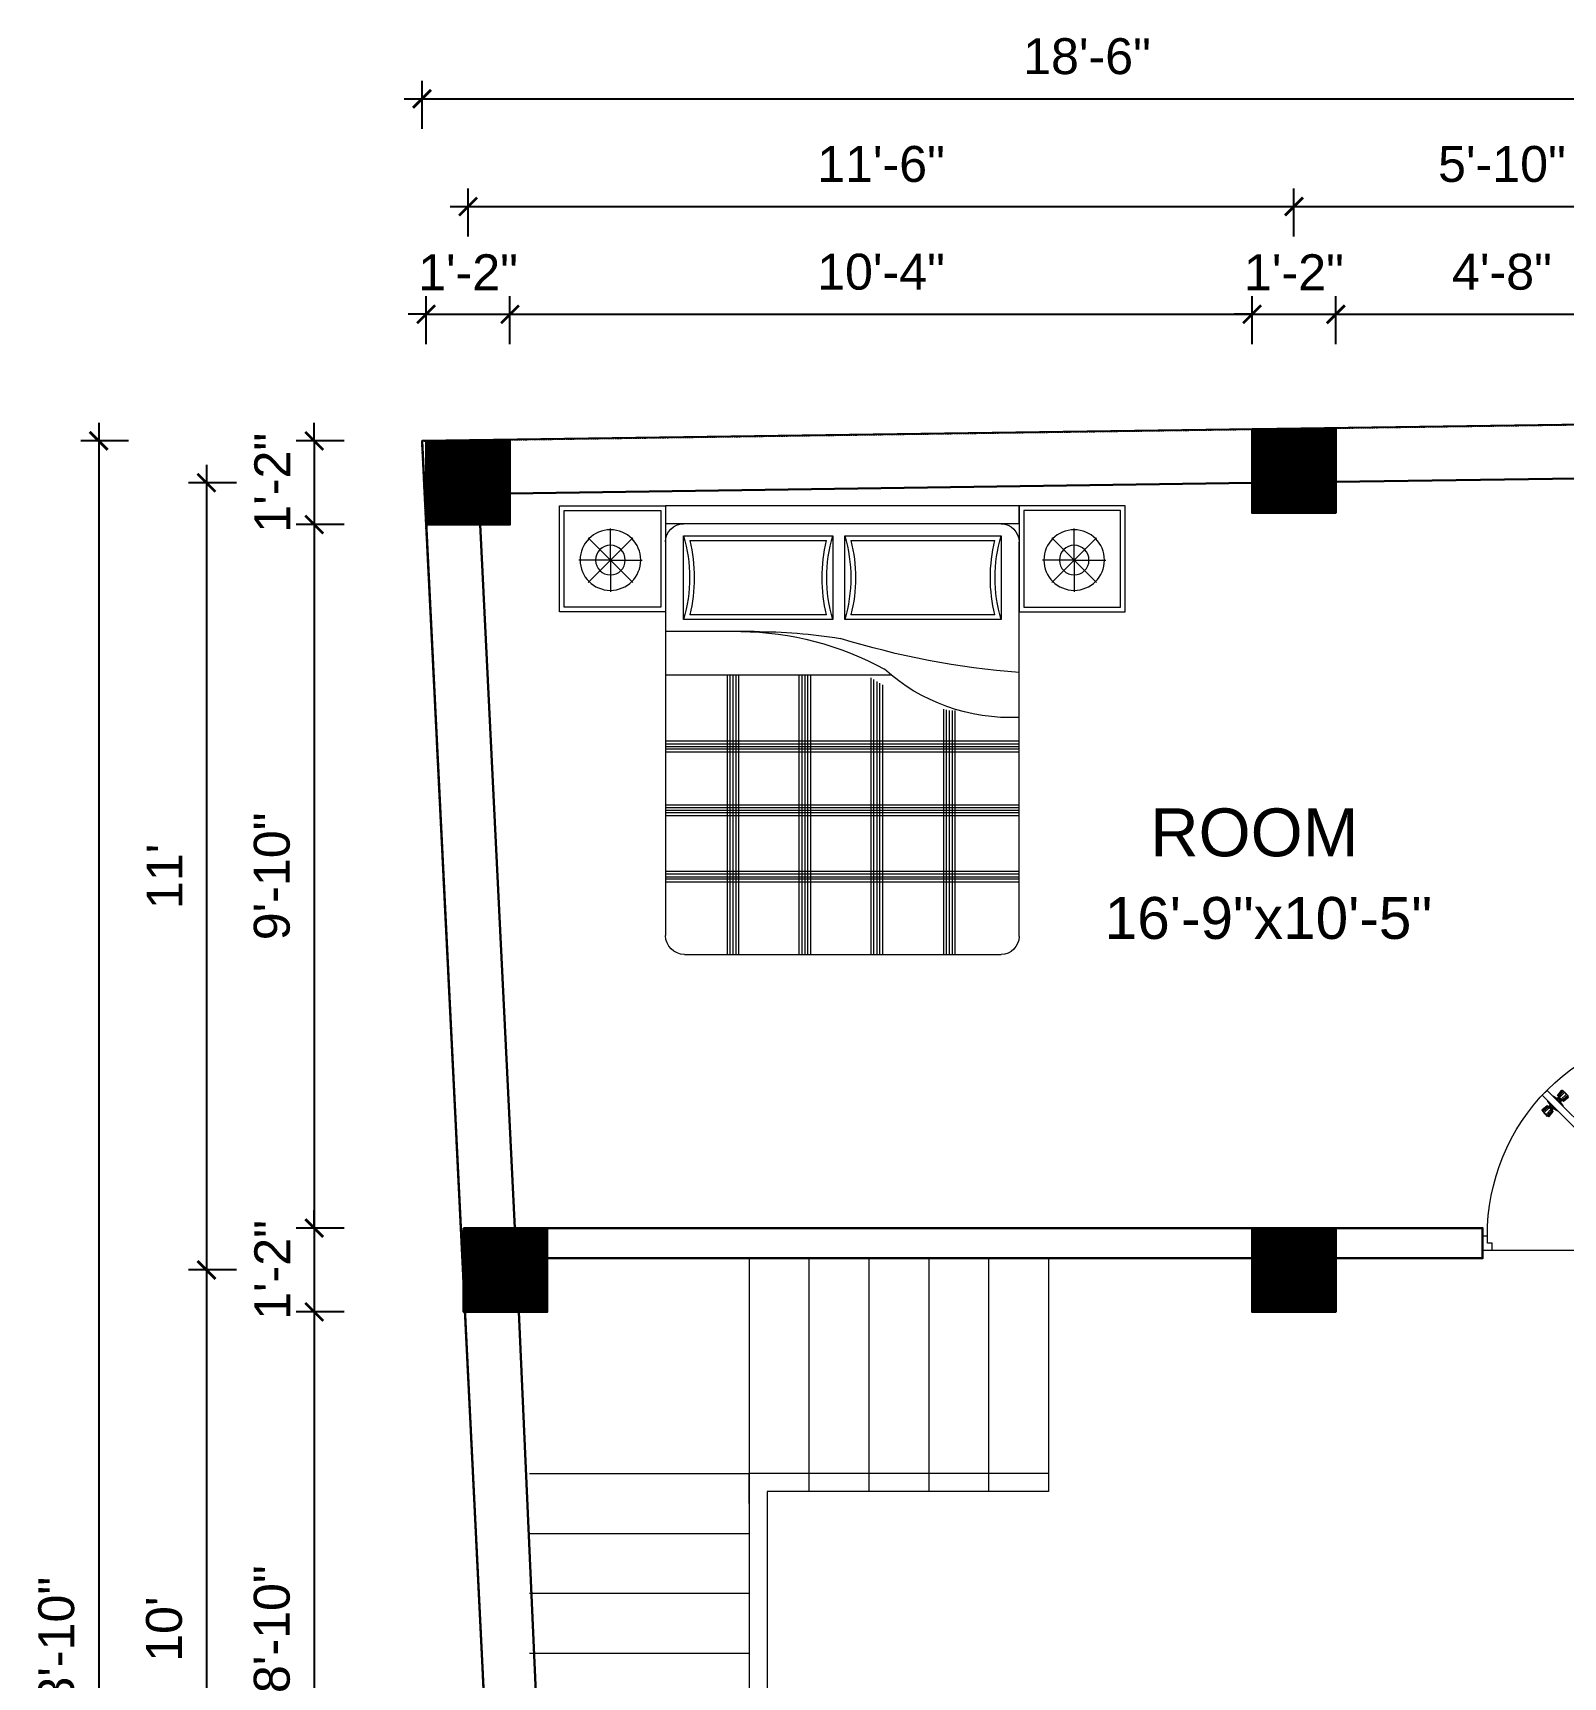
# Model space of a CAD drawing. Header units: inches. Extents: x -6683 to 26091, y -5972 to 4741.
# Drawn here: x 16400.9 to 16656.5, y -2341 to -2066.4 of the extents above; entities that cross this region are included whole.
import ezdxf

# ---------------------------------------------------------------- set-up
doc = ezdxf.new("R2010")
doc.units = ezdxf.units.IN
doc.header["$MEASUREMENT"] = 0
doc.linetypes.add('HIDDEN', pattern=[0.375, 0.25, -0.125])
for name, color, linetype, lineweight in [('A-FURN', 9, 'Continuous', 5), ('Dimension-0.13', 114, 'Continuous', 13), ('hatch-.09', 8, 'Continuous', 9), ('Label', 7, 'Continuous', 13), ('PUERTAS', 7, 'Continuous', 9), ('stair', 201, 'Continuous', 13), ('Text', 7, 'Continuous', 13), ('WALL', 12, 'Continuous', 30)]:
    doc.layers.add(name, color=color, linetype=linetype, lineweight=lineweight)
doc.layers.add('furniture', color=253, linetype='Continuous')
doc.styles.add('arial 1000', font='arial.ttf')
doc.styles.add('dim', font='arial.ttf', dxfattribs={"height": 7})
doc.styles.get("Standard").update_dxf_attribs({"font": 'arial.ttf'})
doc.dimstyles.new("1-8'", dxfattribs={"dimtxt": 6, "dimasz": 3, "dimexe": 3, "dimexo": 6, "dimgap": 4, "dimtad": 1, "dimdec": 0, "dimzin": 0, "dimdsep": 46, "dimlunit": 4, "dimtxsty": 'arial 1000', "dimblk": 'ARCHTICK', "dimcen": 8, "dimdle": 3, "dimclrt": 7, "dimazin": 0, "dimtfac": 1, "dimtdec": 0, "dimtix": 1, "dimtmove": 2, "dimatfit": 3, "dimfxl": 5, "dimfxlon": 1, "dimarcsym": 0})

# ---------------------------------------------------------------- blocks, each defined once
blk = doc.blocks.new('3ft')
at = {"layer": 'PUERTAS', "color": 2}
for p, q in [((1.01, 2.52), (25.23, 26.74)), ((26.05, 25.92), (1.77, 1.64)), ((21.99, 26.11), (21.98, 26.13)), ((26.05, 25.92), (25.23, 26.74)), ((25.42, 22.68), (25.43, 22.67)), ((0, 2.4), (0, 0)), ((0.72, 2.4), (0, 2.4)), ((1.6, 0), (0, 0)), ((0.72, 1.52), (0.72, 2.44)), ((0.8, 1.52), (0.72, 1.52)), ((0.8, 1.52), (0.8, 2.41)), ((0.8, 1.2), (0.8, 1.52)), ((1.6, 1.2), (0.8, 1.2)), ((1.57, 1.84), (0.94, 2.47)), ((1.63, 1.89), (0.97, 2.55)), ((1.63, 1.89), (1.57, 1.84)), ((1.77, 1.64), (1.57, 1.84)), ((1.6, 0), (1.6, 1.2)), ((34.4, 0), (34.4, 1.2)), ((34.4, 1.2), (35.2, 1.2)), ((34.4, 0), (36, 0)), ((35.2, 1.2), (35.2, 2.4)), ((35.2, 2.4), (36, 2.4)), ((36, 0), (36, 2.4))]:
    blk.add_line(p, q, dxfattribs=at)
at = {"layer": 'PUERTAS', "color": 8}
for p, q in [((22.57, 24.94), (21.65, 25.68)), ((22.63, 24.99), (21.69, 25.75)), ((22.74, 25.1), (21.84, 25.9)), ((22.13, 26.28), (21.98, 26.13)), ((22.88, 25.24), (22.01, 26.06)), ((22.13, 26.28), (22.27, 26.42)), ((22.29, 26.41), (22.27, 26.42)), ((23.16, 25.52), (22.34, 26.39)), ((23.3, 25.66), (22.5, 26.56)), ((23.41, 25.77), (22.65, 26.71)), ((22.69, 24.32), (23.02, 24.83)), ((23.46, 25.83), (22.72, 26.75)), ((22.95, 24.96), (22.84, 25.07)), ((22.98, 24.99), (22.86, 25.1)), ((23.03, 25.04), (22.91, 25.15)), ((22.91, 24.53), (23.1, 24.91)), ((23.11, 25.12), (22.99, 25.23)), ((23.13, 24.76), (23.18, 24.99)), ((23.28, 25.3), (23.17, 25.41)), ((23.36, 25.37), (23.25, 25.49)), ((23.31, 24.94), (23.28, 25.08)), ((23.41, 25.43), (23.3, 25.54)), ((23.46, 25.09), (23.32, 25.13)), ((23.44, 25.45), (23.33, 25.56)), ((23.64, 25.27), (23.41, 25.22)), ((23.87, 25.49), (23.49, 25.3)), ((24.08, 25.71), (23.57, 25.38)), ((25.02, 24.77), (24.68, 24.26)), ((23.63, 23.38), (24.14, 23.72)), ((23.84, 23.6), (24.22, 23.79)), ((24.07, 23.82), (24.3, 23.88)), ((24.25, 24), (24.39, 23.97)), ((24.25, 23.26), (24.99, 22.34)), ((24.27, 23.64), (24.38, 23.53)), ((24.3, 23.67), (24.41, 23.56)), ((24.3, 23.32), (25.06, 22.38)), ((24.35, 23.72), (24.46, 23.61)), ((24.4, 24.15), (24.43, 24.01)), ((24.41, 23.43), (25.2, 22.53)), ((24.43, 23.8), (24.54, 23.69)), ((24.58, 24.33), (24.52, 24.1)), ((24.55, 23.57), (25.37, 22.7)), ((24.6, 23.97), (24.72, 23.86)), ((24.8, 24.56), (24.61, 24.18)), ((24.68, 24.05), (24.79, 23.94)), ((24.73, 24.1), (24.85, 23.99)), ((24.76, 24.13), (24.87, 24.02)), ((24.83, 23.85), (25.7, 23.03)), ((24.97, 23.99), (25.87, 23.2)), ((25.08, 24.1), (26.02, 23.34)), ((25.14, 24.15), (26.06, 23.41)), ((25.58, 22.82), (25.43, 22.67)), ((25.58, 22.82), (25.73, 22.97)), ((25.72, 22.98), (25.73, 22.97)), ((0, 0), (36, 0))]:
    blk.add_line(p, q, dxfattribs=at)
at = {"layer": 'PUERTAS', "color": 1}
for p, q in [((21.67, 25.73), (22.17, 26.23)), ((22.49, 24.95), (21.67, 25.61)), ((21.7, 25.82), (22.14, 26.26)), ((21.73, 25.79), (21.7, 25.82)), ((22.58, 26.7), (22.14, 26.26)), ((22.67, 26.73), (22.17, 26.23)), ((22.61, 26.67), (22.58, 26.7)), ((22.6, 24.96), (23.02, 25.38)), ((22.7, 25.07), (22.71, 25.06)), ((23.45, 25.91), (22.79, 26.73)), ((22.82, 25.06), (23.08, 25.32)), ((22.94, 24.95), (22.83, 25.07)), ((22.92, 24.72), (22.92, 24.72)), ((22.93, 24.94), (23.19, 25.21)), ((22.93, 24.84), (22.93, 24.83)), ((23.44, 25.81), (23.02, 25.38)), ((23.34, 25.58), (23.08, 25.32)), ((23.46, 25.47), (23.19, 25.21)), ((23.33, 25.7), (23.34, 25.69)), ((23.45, 25.46), (23.33, 25.57)), ((23.57, 25.47), (23.57, 25.47)), ((24.15, 25.79), (23.68, 25.48)), ((23.68, 25.48), (23.68, 25.48)), ((24.27, 25.78), (24.26, 25.79)), ((25.1, 24.84), (24.79, 24.38)), ((25.09, 24.96), (25.1, 24.95)), ((22.61, 24.25), (22.92, 24.72)), ((22.62, 24.13), (22.61, 24.14)), ((23.44, 23.31), (23.45, 23.3)), ((23.56, 23.3), (24.03, 23.61)), ((24.03, 23.61), (24.03, 23.62)), ((24.14, 23.62), (24.14, 23.62)), ((24.25, 23.62), (24.51, 23.89)), ((24.26, 23.29), (24.69, 23.71)), ((24.26, 23.63), (24.37, 23.52)), ((24.26, 23.18), (24.92, 22.37)), ((24.37, 23.52), (24.63, 23.77)), ((24.37, 23.4), (24.37, 23.4)), ((24.78, 24.15), (24.51, 23.89)), ((24.89, 24.03), (24.63, 23.77)), ((25.11, 24.14), (24.69, 23.71)), ((24.77, 24.14), (24.88, 24.03)), ((24.79, 24.38), (24.78, 24.37)), ((24.78, 24.26), (24.78, 24.26)), ((25, 24.03), (25, 24.03)), ((25.04, 22.36), (25.54, 22.86)), ((25.1, 22.42), (25.13, 22.39)), ((25.13, 22.39), (25.57, 22.83)), ((25.22, 24.14), (26.03, 23.48)), ((26.04, 23.37), (25.54, 22.86)), ((26.01, 23.27), (25.57, 22.83)), ((25.98, 23.3), (26.01, 23.27))]:
    blk.add_line(p, q, dxfattribs=at)
at = {"layer": 'PUERTAS', "color": 2}
for radius in [0.155, 0.0752]:
    blk.add_circle((0.82, 2.56), radius, dxfattribs=at)
at = {"layer": 'PUERTAS', "color": 8}
blk.add_arc((0.82, 2.56), 34.38, 359.7285, 90.0333, dxfattribs=at)
at = {"layer": 'PUERTAS', "color": 1}
for centre, start, end in [((22.54, 25.01), 231.0764, 315), ((22.73, 26.68), 38.9236, 135), ((22.77, 25.12), 225, 315), ((22.99, 24.89), 135, 219.7428), ((22.87, 24.78), 315, 39.7428), ((23.28, 25.63), 315, 45), ((23.39, 25.86), 315, 38.9236), ((23.51, 25.41), 50.2572, 135), ((23.62, 25.53), 230.2572, 315), ((24.2, 25.73), 45, 135), ((25.04, 24.89), 315, 45), ((22.67, 24.2), 135, 225), ((23.51, 23.36), 225, 315), ((24.09, 23.56), 50.2572, 135), ((24.2, 23.68), 230.2572, 315), ((24.32, 23.23), 135, 218.9236), ((24.42, 23.46), 135, 225), ((24.84, 24.31), 135, 219.7428), ((24.72, 24.21), 315, 39.7428), ((24.94, 23.98), 45, 135), ((24.98, 22.42), 218.9236, 315), ((25.17, 24.08), 51.0764, 135), ((25.98, 23.42), 315, 51.0764)]:
    blk.add_arc(centre, 0.08, start, end, dxfattribs=at)
blk = doc.blocks.new('*U43')
at = {"color": 3}
blk.add_blockref('3ft', (0, 0), dxfattribs=at)
blk = doc.blocks.new('A$C3AED30AC')
at = {"layer": 'A-FURN', "color": 147, "linetype": 'ByBlock'}
for p, q in [((0, 1532.2), (0, 1982.2)), ((0, 1982.2), (450, 1982.2)), ((450, 1982.2), (1949.6, 1982.2)), ((450, 1982.2), (450, 1532.2)), ((450, 1906), (450, 1982.2)), ((1949.6, 1982.2), (1949.6, 1532.2)), ((2399.6, 1982.2), (1949.6, 1982.2)), ((2399.6, 1532.2), (2399.6, 1982.2)), ((450, 1906), (1949.6, 1906)), ((450, 155.2), (450, 1829.8)), ((1949.6, 1829.8), (1949.6, 159)), ((450, 1532.2), (0, 1532.2)), ((1949.6, 1532.2), (2399.6, 1532.2)), ((1869.6, 79), (526.2, 79))]:
    blk.add_line(p, q, dxfattribs=at)
at = {"layer": 'A-FURN', "color": 8}
for p, q in [((20, 1552.2), (20, 1962.2)), ((20, 1962.2), (430, 1962.2)), ((430, 1962.2), (430, 1552.2)), ((1969.6, 1962.2), (1969.6, 1552.2)), ((2379.6, 1962.2), (1969.6, 1962.2)), ((2379.6, 1552.2), (2379.6, 1962.2)), ((430, 1552.2), (20, 1552.2)), ((1969.6, 1552.2), (2379.6, 1552.2))]:
    blk.add_line(p, q, dxfattribs=at)
at = {"layer": 'A-FURN', "color": 5, "linetype": 'ByBlock'}
for p, q in [((216, 1752.2), (216, 1886.6)), ((2183.6, 1752.2), (2183.6, 1886.6)), ((216, 1752.2), (121, 1847.2)), ((216, 1752.2), (311.1, 1847.2)), ((526.2, 1855.2), (526.2, 1499.6)), ((1189.3, 1855.2), (526.2, 1855.2)), ((1189.3, 1499.6), (1189.3, 1855.2)), ((1873.4, 1855.2), (1240.1, 1855.2)), ((1240.1, 1855.2), (1240.1, 1499.6)), ((1873.4, 1499.6), (1873.4, 1855.2)), ((2183.6, 1752.2), (2088.5, 1847.2)), ((2183.6, 1752.2), (2278.6, 1847.2)), ((216, 1752.2), (81.7, 1752.2)), ((216, 1752.2), (121, 1657.2)), ((216, 1752.2), (216, 1752.2)), ((216, 1752.2), (216, 1752.2)), ((216, 1752.2), (216, 1752.2)), ((216, 1752.2), (350.4, 1752.2)), ((216, 1752.2), (216, 1617.8)), ((216, 1752.2), (311.1, 1657.2)), ((2183.6, 1752.2), (2049.2, 1752.2)), ((2183.6, 1752.2), (2088.5, 1657.2)), ((2183.6, 1752.2), (2317.9, 1752.2)), ((2183.6, 1752.2), (2183.6, 1752.2)), ((2183.6, 1752.2), (2183.6, 1752.2)), ((2183.6, 1752.2), (2183.6, 1752.2)), ((2183.6, 1752.2), (2278.6, 1657.2)), ((2183.6, 1752.2), (2183.6, 1617.8)), ((526.2, 1499.6), (1189.3, 1499.6)), ((1240.1, 1499.6), (1873.4, 1499.6)), ((1573.7, 1448.8), (1949.6, 1448.8)), ((996, 1263.6), (1949.6, 1263.6))]:
    blk.add_line(p, q, dxfattribs=at)
at = {"layer": 'A-FURN', "color": 9}
for p, q in [((1163.2, 1835.2), (552.3, 1835.2)), ((1847.3, 1835.2), (1266.2, 1835.2)), ((552.3, 1519.6), (1163.2, 1519.6)), ((1266.2, 1519.6), (1847.3, 1519.6))]:
    blk.add_line(p, q, dxfattribs=at)
at = {"layer": 'A-FURN', "color": 8, "linetype": 'Continuous'}
for p, q in [((1335, 1263.6), (1335, 79)), ((1347, 1263.6), (1347, 79)), ((1359, 1263.6), (1359, 79)), ((1372.1, 1263.6), (1372.1, 79)), ((1384.1, 1263.6), (1384.1, 79)), ((1639.9, 1263.6), (1639.9, 79)), ((1651.9, 1263.6), (1651.9, 79)), ((1663.9, 1263.6), (1663.9, 79)), ((1676.9, 1263.6), (1676.9, 79)), ((1688.9, 1263.6), (1688.9, 79)), ((1029.9, 1223.1), (1029.9, 79)), ((1041.9, 1230), (1041.9, 79)), ((1053.9, 1237.2), (1053.9, 79)), ((1067, 1245.2), (1067, 79)), ((1079, 1252.8), (1079, 79)), ((759.1, 1117.1), (759.1, 79)), ((771.1, 1120.2), (771.1, 79)), ((722, 1114.6), (722, 79)), ((734, 1114.6), (734, 79)), ((746, 1114.6), (746, 79)), ((450, 983.2), (1949.6, 983.2)), ((450, 971.2), (1949.6, 971.2)), ((450, 959.2), (1949.6, 959.2)), ((450, 949.8), (1949.6, 949.8)), ((450, 937.8), (1949.6, 937.8)), ((450, 713), (1949.6, 713)), ((450, 701), (1949.6, 701)), ((450, 689), (1949.6, 689)), ((450, 679.6), (1949.6, 679.6)), ((450, 667.6), (1949.6, 667.6)), ((450, 431.1), (1949.6, 431.1)), ((450, 419.1), (1949.6, 419.1)), ((450, 407.1), (1949.6, 407.1)), ((450, 397.7), (1949.6, 397.7)), ((450, 385.7), (1949.6, 385.7))]:
    blk.add_line(p, q, dxfattribs=at)
at = {"layer": 'A-FURN', "color": 5, "linetype": 'ByBlock'}
for centre, radius in [((216, 1752.2), 128.5), ((216, 1752.2), 62.8), ((2183.6, 1752.2), 128.5), ((2183.6, 1752.2), 62.8)]:
    blk.add_circle(centre, radius, dxfattribs=at)
at = {"layer": 'A-FURN', "color": 147, "linetype": 'ByBlock'}
for centre, radius, start, end in [((526.2, 1829.8), 76.2, 90, 180), ((1873.4, 1829.8), 76.2, 0, 90), ((526.2, 155.2), 76.2, 180, 270), ((1869.6, 159), 80, 270, 0)]:
    blk.add_arc(centre, radius, start, end, dxfattribs=at)
at = {"layer": 'A-FURN', "color": 5, "linetype": 'ByBlock'}
for centre, radius, start, end in [((-83.4, 1677.4), 635, 343.7398, 16.2602), ((1798.9, 1677.4), 635, 163.73979, 196.26021), ((630.5, 1677.4), 635, 343.7398, 16.2602), ((2483, 1677.4), 635, 163.73979, 196.26021), ((193.9, 4688.5), 3422.4, 274.28895, 287.24996), ((1638.5, 177.4), 1271.4, 90.35642, 119.03891), ((1572.9, -870.3), 2319.1, 89.98014, 99.03119), ((485.1, 1886.5), 802.9, 267.49694, 311.91323)]:
    blk.add_arc(centre, radius, start, end, dxfattribs=at)
at = {"layer": 'A-FURN', "color": 9}
for centre, start, end in [((-83.4, 1677.4), 346.05939, 13.94061), ((1798.9, 1677.4), 166.05939, 193.94061), ((630.5, 1677.4), 346.05939, 13.94061), ((2483, 1677.4), 166.05939, 193.94061)]:
    blk.add_arc(centre, 655, start, end, dxfattribs=at)
blk = doc.blocks.new('_ArchTick')
at = {"color": 0, "const_width": 0.15}
blk.add_lwpolyline([(-0.5, -0.5), (0.5, 0.5)], dxfattribs=at)
blk = doc.blocks.new('*D89')
at = {"layer": 'Defpoints', "color": 0, "transparency": 16777216}
for p in [(16480.61, -2113.36), (16466.61, -2134.5), (16480.61, -2134.5)]:
    blk.add_point(p, dxfattribs=at)
at = {"layer": 'Dimension-0.13', "color": 0, "lineweight": -2, "transparency": 16777216}
for p, q in [((16466.61, -2118.36), (16466.61, -2110.36)), ((16480.61, -2118.36), (16480.61, -2110.36)), ((16466.61, -2113.36), (16463.61, -2113.36)), ((16466.61, -2113.36), (16480.61, -2113.36)), ((16480.61, -2113.36), (16483.61, -2113.36))]:
    blk.add_line(p, q, dxfattribs=at)
at = {"layer": 'Dimension-0.13', "color": 0, "lineweight": -2, "transparency": 16777216, "xscale": 3, "yscale": 3, "zscale": 3}
blk.add_blockref('_ArchTick', (16466.61, -2113.36), dxfattribs=at)
at = {"layer": 'Dimension-0.13', "color": 0, "lineweight": -2, "transparency": 16777216, "xscale": 3, "yscale": 3, "zscale": 3, "rotation": 180}
blk.add_blockref('_ArchTick', (16480.61, -2113.36), dxfattribs=at)
at = {"layer": 'Dimension-0.13', "color": 7, "transparency": 16777216, "insert": (16473.61, -2106.34), "char_height": 6, "attachment_point": 5, "style": 'arial 1000'}
blk.add_mtext('1\'-2"', dxfattribs=at)
blk = doc.blocks.new('*D90')
at = {"layer": 'Defpoints', "color": 0, "transparency": 16777216}
for p in [(16611.56, -2095.36), (16611.56, -2132.54), (16473.61, -2134.5)]:
    blk.add_point(p, dxfattribs=at)
at = {"layer": 'Dimension-0.13', "color": 0, "lineweight": -2, "transparency": 16777216}
for p, q in [((16473.61, -2100.36), (16473.61, -2092.36)), ((16611.56, -2100.36), (16611.56, -2092.36)), ((16470.61, -2095.36), (16614.56, -2095.36))]:
    blk.add_line(p, q, dxfattribs=at)
at = {"layer": 'Dimension-0.13', "color": 0, "lineweight": -2, "transparency": 16777216, "xscale": 3, "yscale": 3, "zscale": 3, "rotation": 180}
blk.add_blockref('_ArchTick', (16473.61, -2095.36), dxfattribs=at)
at = {"layer": 'Dimension-0.13', "color": 0, "lineweight": -2, "transparency": 16777216, "xscale": 3, "yscale": 3, "zscale": 3}
blk.add_blockref('_ArchTick', (16611.56, -2095.36), dxfattribs=at)
at = {"layer": 'Dimension-0.13', "color": 7, "transparency": 16777216, "insert": (16542.59, -2088.29), "char_height": 6, "attachment_point": 5, "style": 'arial 1000'}
blk.add_mtext('11\'-6"', dxfattribs=at)
blk = doc.blocks.new('*D91')
at = {"layer": 'Defpoints', "color": 0, "transparency": 16777216}
for p in [(16688.07, -2077.36), (16688.07, -2131.36), (16465.92, -2134.5)]:
    blk.add_point(p, dxfattribs=at)
at = {"layer": 'Dimension-0.13', "color": 0, "lineweight": -2, "transparency": 16777216}
for p, q in [((16465.92, -2082.36), (16465.92, -2074.36)), ((16688.07, -2082.36), (16688.07, -2074.36)), ((16462.92, -2077.36), (16691.07, -2077.36))]:
    blk.add_line(p, q, dxfattribs=at)
at = {"layer": 'Dimension-0.13', "color": 0, "lineweight": -2, "transparency": 16777216, "xscale": 3, "yscale": 3, "zscale": 3, "rotation": 180}
blk.add_blockref('_ArchTick', (16465.92, -2077.36), dxfattribs=at)
at = {"layer": 'Dimension-0.13', "color": 0, "lineweight": -2, "transparency": 16777216, "xscale": 3, "yscale": 3, "zscale": 3}
blk.add_blockref('_ArchTick', (16688.07, -2077.36), dxfattribs=at)
at = {"layer": 'Dimension-0.13', "color": 7, "transparency": 16777216, "insert": (16577, -2070.29), "char_height": 6, "attachment_point": 5, "style": 'arial 1000'}
blk.add_mtext('18\'-6"', dxfattribs=at)
blk = doc.blocks.new('*D92')
at = {"layer": 'Defpoints', "color": 0, "transparency": 16777216}
for p in [(16465.92, -2134.5), (16447.92, -2148.5), (16466.61, -2148.5)]:
    blk.add_point(p, dxfattribs=at)
at = {"layer": 'Dimension-0.13', "color": 0, "lineweight": -2, "transparency": 16777216}
for p, q in [((16447.92, -2134.5), (16447.92, -2131.5)), ((16452.92, -2134.5), (16444.92, -2134.5)), ((16447.92, -2134.5), (16447.92, -2148.5)), ((16452.92, -2148.5), (16444.92, -2148.5)), ((16447.92, -2148.5), (16447.92, -2151.5))]:
    blk.add_line(p, q, dxfattribs=at)
at = {"layer": 'Dimension-0.13', "color": 0, "lineweight": -2, "transparency": 16777216, "xscale": 3, "yscale": 3, "zscale": 3}
for p, rotation in [((16447.92, -2134.5), 270), ((16447.92, -2148.5), 90)]:
    blk.add_blockref('_ArchTick', p, dxfattribs=dict(at, rotation=rotation))
at = {"layer": 'Dimension-0.13', "color": 7, "transparency": 16777216, "insert": (16440.91, -2141.5), "char_height": 6, "attachment_point": 5, "rotation": 90, "style": 'arial 1000'}
blk.add_mtext('1\'-2"', dxfattribs=at)
blk = doc.blocks.new('*D93')
at = {"layer": 'Defpoints', "color": 0, "transparency": 16777216}
for p in [(16466.61, -2141.5), (16429.92, -2273), (16472.85, -2273)]:
    blk.add_point(p, dxfattribs=at)
at = {"layer": 'Dimension-0.13', "color": 0, "lineweight": -2, "transparency": 16777216}
for p, q in [((16429.92, -2138.5), (16429.92, -2276)), ((16434.92, -2141.5), (16426.92, -2141.5)), ((16434.92, -2273), (16426.92, -2273))]:
    blk.add_line(p, q, dxfattribs=at)
at = {"layer": 'Dimension-0.13', "color": 0, "lineweight": -2, "transparency": 16777216, "xscale": 3, "yscale": 3, "zscale": 3}
for p, rotation in [((16429.92, -2141.5), 90), ((16429.92, -2273), 270)]:
    blk.add_blockref('_ArchTick', p, dxfattribs=dict(at, rotation=rotation))
at = {"layer": 'Dimension-0.13', "color": 7, "transparency": 16777216, "insert": (16422.91, -2207.25), "char_height": 6, "attachment_point": 5, "rotation": 90, "style": 'arial 1000'}
blk.add_mtext("11'", dxfattribs=at)
blk = doc.blocks.new('*D94')
at = {"layer": 'Defpoints', "color": 0, "transparency": 16777216}
for p in [(16466.61, -2134.5), (16411.92, -2540), (16485.9, -2540)]:
    blk.add_point(p, dxfattribs=at)
at = {"layer": 'Dimension-0.13', "color": 0, "lineweight": -2, "transparency": 16777216}
for p, q in [((16411.92, -2131.5), (16411.92, -2543)), ((16416.92, -2134.5), (16408.92, -2134.5)), ((16416.92, -2540), (16408.92, -2540))]:
    blk.add_line(p, q, dxfattribs=at)
at = {"layer": 'Dimension-0.13', "color": 0, "lineweight": -2, "transparency": 16777216, "xscale": 3, "yscale": 3, "zscale": 3}
for p, rotation in [((16411.92, -2134.5), 90), ((16411.92, -2540), 270)]:
    blk.add_blockref('_ArchTick', p, dxfattribs=dict(at, rotation=rotation))
at = {"layer": 'Dimension-0.13', "color": 7, "transparency": 16777216, "insert": (16404.86, -2337.25), "char_height": 6, "attachment_point": 5, "rotation": 90, "style": 'arial 1000'}
blk.add_mtext('33\'-10"', dxfattribs=at)
blk = doc.blocks.new('*D111')
at = {"layer": 'Defpoints', "color": 0, "transparency": 16777216}
for p in [(16604.56, -2113.36), (16604.56, -2132.54), (16480.61, -2134.5)]:
    blk.add_point(p, dxfattribs=at)
at = {"layer": 'Dimension-0.13', "color": 0, "lineweight": -2, "transparency": 16777216}
for p, q in [((16480.61, -2118.36), (16480.61, -2110.36)), ((16604.56, -2118.36), (16604.56, -2110.36)), ((16477.61, -2113.36), (16607.56, -2113.36))]:
    blk.add_line(p, q, dxfattribs=at)
at = {"layer": 'Dimension-0.13', "color": 0, "lineweight": -2, "transparency": 16777216, "xscale": 3, "yscale": 3, "zscale": 3, "rotation": 180}
blk.add_blockref('_ArchTick', (16480.61, -2113.36), dxfattribs=at)
at = {"layer": 'Dimension-0.13', "color": 0, "lineweight": -2, "transparency": 16777216, "xscale": 3, "yscale": 3, "zscale": 3}
blk.add_blockref('_ArchTick', (16604.56, -2113.36), dxfattribs=at)
at = {"layer": 'Dimension-0.13', "color": 7, "transparency": 16777216, "insert": (16542.59, -2106.29), "char_height": 6, "attachment_point": 5, "style": 'arial 1000'}
blk.add_mtext('10\'-4"', dxfattribs=at)
blk = doc.blocks.new('*D112')
at = {"layer": 'Defpoints', "color": 0, "transparency": 16777216}
for p in [(16618.56, -2113.36), (16604.56, -2132.54), (16618.56, -2132.54)]:
    blk.add_point(p, dxfattribs=at)
at = {"layer": 'Dimension-0.13', "color": 0, "lineweight": -2, "transparency": 16777216}
for p, q in [((16604.56, -2118.36), (16604.56, -2110.36)), ((16618.56, -2118.36), (16618.56, -2110.36)), ((16604.56, -2113.36), (16601.56, -2113.36)), ((16604.56, -2113.36), (16618.56, -2113.36)), ((16618.56, -2113.36), (16621.56, -2113.36))]:
    blk.add_line(p, q, dxfattribs=at)
at = {"layer": 'Dimension-0.13', "color": 0, "lineweight": -2, "transparency": 16777216, "xscale": 3, "yscale": 3, "zscale": 3}
blk.add_blockref('_ArchTick', (16604.56, -2113.36), dxfattribs=at)
at = {"layer": 'Dimension-0.13', "color": 0, "lineweight": -2, "transparency": 16777216, "xscale": 3, "yscale": 3, "zscale": 3, "rotation": 180}
blk.add_blockref('_ArchTick', (16618.56, -2113.36), dxfattribs=at)
at = {"layer": 'Dimension-0.13', "color": 7, "transparency": 16777216, "insert": (16611.56, -2106.34), "char_height": 6, "attachment_point": 5, "style": 'arial 1000'}
blk.add_mtext('1\'-2"', dxfattribs=at)
blk = doc.blocks.new('*D113')
at = {"layer": 'Defpoints', "color": 0, "transparency": 16777216}
for p in [(16674.07, -2113.36), (16618.56, -2132.54), (16674.07, -2131.36)]:
    blk.add_point(p, dxfattribs=at)
at = {"layer": 'Dimension-0.13', "color": 0, "lineweight": -2, "transparency": 16777216}
for p, q in [((16618.56, -2118.36), (16618.56, -2110.36)), ((16674.07, -2118.36), (16674.07, -2110.36)), ((16615.56, -2113.36), (16677.07, -2113.36))]:
    blk.add_line(p, q, dxfattribs=at)
at = {"layer": 'Dimension-0.13', "color": 0, "lineweight": -2, "transparency": 16777216, "xscale": 3, "yscale": 3, "zscale": 3, "rotation": 180}
blk.add_blockref('_ArchTick', (16618.56, -2113.36), dxfattribs=at)
at = {"layer": 'Dimension-0.13', "color": 0, "lineweight": -2, "transparency": 16777216, "xscale": 3, "yscale": 3, "zscale": 3}
blk.add_blockref('_ArchTick', (16674.07, -2113.36), dxfattribs=at)
at = {"layer": 'Dimension-0.13', "color": 7, "transparency": 16777216, "insert": (16646.31, -2106.29), "char_height": 6, "attachment_point": 5, "style": 'arial 1000'}
blk.add_mtext('4\'-8"', dxfattribs=at)
blk = doc.blocks.new('*D115')
at = {"layer": 'Defpoints', "color": 0, "transparency": 16777216}
for p in [(16681.07, -2095.36), (16611.56, -2132.54), (16681.07, -2131.36)]:
    blk.add_point(p, dxfattribs=at)
at = {"layer": 'Dimension-0.13', "color": 0, "lineweight": -2, "transparency": 16777216}
for p, q in [((16611.56, -2100.36), (16611.56, -2092.36)), ((16681.07, -2100.36), (16681.07, -2092.36)), ((16608.56, -2095.36), (16684.07, -2095.36))]:
    blk.add_line(p, q, dxfattribs=at)
at = {"layer": 'Dimension-0.13', "color": 0, "lineweight": -2, "transparency": 16777216, "xscale": 3, "yscale": 3, "zscale": 3, "rotation": 180}
blk.add_blockref('_ArchTick', (16611.56, -2095.36), dxfattribs=at)
at = {"layer": 'Dimension-0.13', "color": 0, "lineweight": -2, "transparency": 16777216, "xscale": 3, "yscale": 3, "zscale": 3}
blk.add_blockref('_ArchTick', (16681.07, -2095.36), dxfattribs=at)
at = {"layer": 'Dimension-0.13', "color": 7, "transparency": 16777216, "insert": (16646.31, -2088.29), "char_height": 6, "attachment_point": 5, "style": 'arial 1000'}
blk.add_mtext('5\'-10"', dxfattribs=at)
blk = doc.blocks.new('*D116')
at = {"layer": 'Defpoints', "color": 0, "transparency": 16777216}
for p in [(16466.61, -2148.5), (16447.92, -2266), (16472.85, -2266)]:
    blk.add_point(p, dxfattribs=at)
at = {"layer": 'Dimension-0.13', "color": 0, "lineweight": -2, "transparency": 16777216}
for p, q in [((16447.92, -2145.5), (16447.92, -2269)), ((16452.92, -2148.5), (16444.92, -2148.5)), ((16452.92, -2266), (16444.92, -2266))]:
    blk.add_line(p, q, dxfattribs=at)
at = {"layer": 'Dimension-0.13', "color": 0, "lineweight": -2, "transparency": 16777216, "xscale": 3, "yscale": 3, "zscale": 3}
for p, rotation in [((16447.92, -2148.5), 90), ((16447.92, -2266), 270)]:
    blk.add_blockref('_ArchTick', p, dxfattribs=dict(at, rotation=rotation))
at = {"layer": 'Dimension-0.13', "color": 7, "transparency": 16777216, "insert": (16440.86, -2207.25), "char_height": 6, "attachment_point": 5, "rotation": 90, "style": 'arial 1000'}
blk.add_mtext('9\'-10"', dxfattribs=at)
blk = doc.blocks.new('*D117')
at = {"layer": 'Defpoints', "color": 0, "transparency": 16777216}
for p in [(16472.85, -2266), (16447.92, -2280), (16473.09, -2280)]:
    blk.add_point(p, dxfattribs=at)
at = {"layer": 'Dimension-0.13', "color": 0, "lineweight": -2, "transparency": 16777216}
for p, q in [((16447.92, -2266), (16447.92, -2263)), ((16452.92, -2266), (16444.92, -2266)), ((16447.92, -2266), (16447.92, -2280)), ((16452.92, -2280), (16444.92, -2280)), ((16447.92, -2280), (16447.92, -2283))]:
    blk.add_line(p, q, dxfattribs=at)
at = {"layer": 'Dimension-0.13', "color": 0, "lineweight": -2, "transparency": 16777216, "xscale": 3, "yscale": 3, "zscale": 3}
for p, rotation in [((16447.92, -2266), 270), ((16447.92, -2280), 90)]:
    blk.add_blockref('_ArchTick', p, dxfattribs=dict(at, rotation=rotation))
at = {"layer": 'Dimension-0.13', "color": 7, "transparency": 16777216, "insert": (16440.91, -2273), "char_height": 6, "attachment_point": 5, "rotation": 90, "style": 'arial 1000'}
blk.add_mtext('1\'-2"', dxfattribs=at)
blk = doc.blocks.new('*D118')
at = {"layer": 'Defpoints', "color": 0, "transparency": 16777216}
for p in [(16473.09, -2280), (16447.92, -2386), (16479, -2386)]:
    blk.add_point(p, dxfattribs=at)
at = {"layer": 'Dimension-0.13', "color": 0, "lineweight": -2, "transparency": 16777216}
for p, q in [((16447.92, -2277), (16447.92, -2389)), ((16452.92, -2280), (16444.92, -2280)), ((16452.92, -2386), (16444.92, -2386))]:
    blk.add_line(p, q, dxfattribs=at)
at = {"layer": 'Dimension-0.13', "color": 0, "lineweight": -2, "transparency": 16777216, "xscale": 3, "yscale": 3, "zscale": 3}
for p, rotation in [((16447.92, -2280), 90), ((16447.92, -2386), 270)]:
    blk.add_blockref('_ArchTick', p, dxfattribs=dict(at, rotation=rotation))
at = {"layer": 'Dimension-0.13', "color": 7, "transparency": 16777216, "insert": (16440.86, -2333), "char_height": 6, "attachment_point": 5, "rotation": 90, "style": 'arial 1000'}
blk.add_mtext('8\'-10"', dxfattribs=at)
blk = doc.blocks.new('*D125')
at = {"layer": 'Defpoints', "color": 0, "transparency": 16777216}
for p in [(16472.85, -2273), (16429.92, -2393), (16479, -2393)]:
    blk.add_point(p, dxfattribs=at)
at = {"layer": 'Dimension-0.13', "color": 0, "lineweight": -2, "transparency": 16777216}
for p, q in [((16429.92, -2270), (16429.92, -2396)), ((16434.92, -2273), (16426.92, -2273)), ((16434.92, -2393), (16426.92, -2393))]:
    blk.add_line(p, q, dxfattribs=at)
at = {"layer": 'Dimension-0.13', "color": 0, "lineweight": -2, "transparency": 16777216, "xscale": 3, "yscale": 3, "zscale": 3}
for p, rotation in [((16429.92, -2273), 90), ((16429.92, -2393), 270)]:
    blk.add_blockref('_ArchTick', p, dxfattribs=dict(at, rotation=rotation))
at = {"layer": 'Dimension-0.13', "color": 7, "transparency": 16777216, "insert": (16422.86, -2333), "char_height": 6, "attachment_point": 5, "rotation": 90, "style": 'arial 1000'}
blk.add_mtext("10'", dxfattribs=at)

msp = doc.modelspace()

# ---------------------------------------------------------------- hatches: boundary and pattern name
at = {"layer": 'hatch-.09'}
h = msp.add_hatch(dxfattribs=at)
h.set_pattern_fill('ANSI31', color=256)
h.set_pattern_definition([(45, (1172.16944, -2422.67587), (-0.0883883476, 0.0883883476), [])])
h.paths.add_polyline_path([(16618.56, -2132.54), (16604.56, -2132.54), (16604.56, -2146.54), (16618.56, -2146.54)])
h = msp.add_hatch(dxfattribs=at)
h.set_pattern_fill('ANSI31', color=256)
h.set_pattern_definition([(45, (1034.22519, -2424.63519), (-0.0883883476, 0.0883883476), [])])
h.paths.add_polyline_path([(16480.61, -2134.5), (16466.61, -2134.5), (16466.61, -2148.5), (16480.61, -2148.5)])
h = msp.add_hatch(dxfattribs=at)
h.set_pattern_fill('ANSI31', color=256)
h.set_pattern_definition([(45, (1040.4574, -2556.14343), (-0.0883883476, 0.0883883476), [])])
h.paths.add_polyline_path([(16486.85, -2266), (16472.85, -2266), (16472.85, -2280), (16486.85, -2280)])
h = msp.add_hatch(dxfattribs=at)
h.set_pattern_fill('ANSI31', color=256)
h.set_pattern_definition([(45, (1172.16944, -2556.14343), (-0.0883883476, 0.0883883476), [])])
h.paths.add_polyline_path([(16618.56, -2266), (16604.56, -2266), (16604.56, -2280), (16618.56, -2280)])

# ---------------------------------------------------------------- linework, layer by layer
at = {"linetype": 'HIDDEN'}
msp.add_lwpolyline([(16465.92, -2134.5), (16688.07, -2131.36), (16855.13, -2540), (16485.9, -2540), (16465.92, -2134.5)], dxfattribs=at)
at = {"layer": 'Defpoints'}
msp.add_lwpolyline([(16792.17, -2540), (16792.17, -2386), (16743.11, -2386), (16743.11, -2266), (16688.07, -2266), (16688.07, -2131.36), (16465.92, -2134.5), (16481.76, -2456.03), (16544.14, -2456.03), (16544.14, -2540), (16792.17, -2540)], dxfattribs=at)
at = {"layer": 'hatch-.09'}
msp.add_line((16688.07, -2131.36), (16465.92, -2134.5), dxfattribs=at)
at = {"layer": 'stair', "linetype": 'ByBlock', "ltscale": 5}
for p, q in [((16520.56, -2271), (16520.56, -2386)), ((16530.56, -2271), (16530.56, -2310)), ((16540.56, -2271), (16540.56, -2310)), ((16550.56, -2271), (16550.56, -2310)), ((16560.56, -2271), (16560.56, -2310)), ((16570.56, -2271), (16570.56, -2310)), ((16483.88, -2307), (16520.56, -2307)), ((16570.56, -2307), (16520.56, -2307)), ((16520.56, -2312), (16520.56, -2307)), ((16523.56, -2310), (16523.56, -2347)), ((16570.56, -2310), (16523.56, -2310)), ((16483.88, -2317), (16520.56, -2317)), ((16483.88, -2327), (16520.56, -2327)), ((16483.88, -2337), (16520.56, -2337))]:
    msp.add_line(p, q, dxfattribs=at)
at = {"layer": 'WALL'}
for p, q in [((16478.76, -2395), (16465.92, -2134.5)), ((16604.56, -2141.54), (16480.61, -2143.29)), ((16674.07, -2140.55), (16618.56, -2141.34)), ((16481.41, -2266), (16475.63, -2148.5)), ((16618.56, -2266), (16481.61, -2266)), ((16604.56, -2271), (16486.85, -2271)), ((16486.8, -2386), (16482.08, -2280))]:
    msp.add_line(p, q, dxfattribs=at)
for points in [[(16604.56, -2132.54), (16618.56, -2132.54), (16618.56, -2146.54), (16604.56, -2146.54)], [(16466.61, -2134.5), (16480.61, -2134.5), (16480.61, -2148.5), (16466.61, -2148.5)], [(16472.85, -2266), (16486.85, -2266), (16486.85, -2280), (16472.85, -2280)], [(16604.56, -2266), (16618.56, -2266), (16618.56, -2280), (16604.56, -2280)], [(16618.56, -2266), (16643.07, -2266), (16643.07, -2271.05), (16618.56, -2271.05)]]:
    msp.add_lwpolyline(points, close=True, dxfattribs=at)

# ---------------------------------------------------------------- block references
at = {"layer": 'furniture', "xscale": -0.03937007859349251, "yscale": 0.03937007859349251, "zscale": 0.03937007859349251}
msp.add_blockref('A$C3AED30AC', (16583.36, -2223.4), dxfattribs=at)
at = {"layer": 'WALL', "xscale": -1}
msp.add_blockref('*U43', (16679.07, -2269.73), dxfattribs=at)

# ---------------------------------------------------------------- texts
at = {"layer": 'Label', "color": 5, "linetype": 'ByBlock', "insert": (16604.95, -2195.9), "char_height": 8, "width": 88.4068, "attachment_point": 2, "style": 'dim'}
msp.add_mtext('ROOM', dxfattribs=at)
at = {"layer": 'Text', "insert": (16607.3, -2210.7), "char_height": 7, "width": 440.957, "attachment_point": 2}
msp.add_mtext('16\'-9"x10\'-5"', dxfattribs=at)

# ---------------------------------------------------------------- dimensions: what is measured, and where the dimension line sits
at = {"layer": 'Dimension-0.13'}
for base, p1, p2, picture, middle in [((16688.07, -2077.36), (16465.92, -2134.5), (16688.07, -2131.36), '*D91', (16577, -2070.29)), ((16611.56, -2095.36), (16473.61, -2134.5), (16611.56, -2132.54), '*D90', (16542.59, -2088.29)), ((16681.07, -2095.36), (16611.56, -2132.54), (16681.07, -2131.36), '*D115', (16646.31, -2088.29)), ((16480.61, -2113.36), (16466.61, -2134.5), (16480.61, -2134.5), '*D89', (16473.61, -2106.34)), ((16604.56, -2113.36), (16480.61, -2134.5), (16604.56, -2132.54), '*D111', (16542.59, -2106.29)), ((16618.56, -2113.36), (16604.56, -2132.54), (16618.56, -2132.54), '*D112', (16611.56, -2106.34)), ((16674.07, -2113.36), (16618.56, -2132.54), (16674.07, -2131.36), '*D113', (16646.31, -2106.29))]:
    dim = msp.add_linear_dim(base=base, p1=p1, p2=p2, dimstyle="1-8'", dxfattribs=at)
    dim.commit()
    dim.dimension.update_dxf_attribs({"geometry": picture, "text_midpoint": middle})
for base, p1, p2, picture, middle in [((16411.9245, -2540.0046), (16466.6141, -2134.4964), (16485.9011, -2540.0046), '*D94', (16404.859, -2337.2505)), ((16447.92, -2148.5), (16465.92, -2134.5), (16466.61, -2148.5), '*D92', (16440.91, -2141.5)), ((16429.9245, -2273.0046), (16466.6141, -2141.4964), (16472.8463, -2273.0046), '*D93', (16422.9122, -2207.2505)), ((16447.9245, -2266.0046), (16466.6141, -2148.4964), (16472.8463, -2266.0046), '*D116', (16440.861, -2207.2505)), ((16447.92, -2280), (16472.85, -2266), (16473.09, -2280), '*D117', (16440.91, -2273)), ((16429.92, -2393), (16472.85, -2273), (16479, -2393), '*D125', (16422.86, -2333)), ((16447.92, -2386), (16473.09, -2280), (16479, -2386), '*D118', (16440.86, -2333))]:
    dim = msp.add_linear_dim(base=base, p1=p1, p2=p2, angle=90, dimstyle="1-8'", dxfattribs=at)
    dim.commit()
    dim.dimension.update_dxf_attribs({"geometry": picture, "text_midpoint": middle})

doc.saveas('drawing.dxf')
